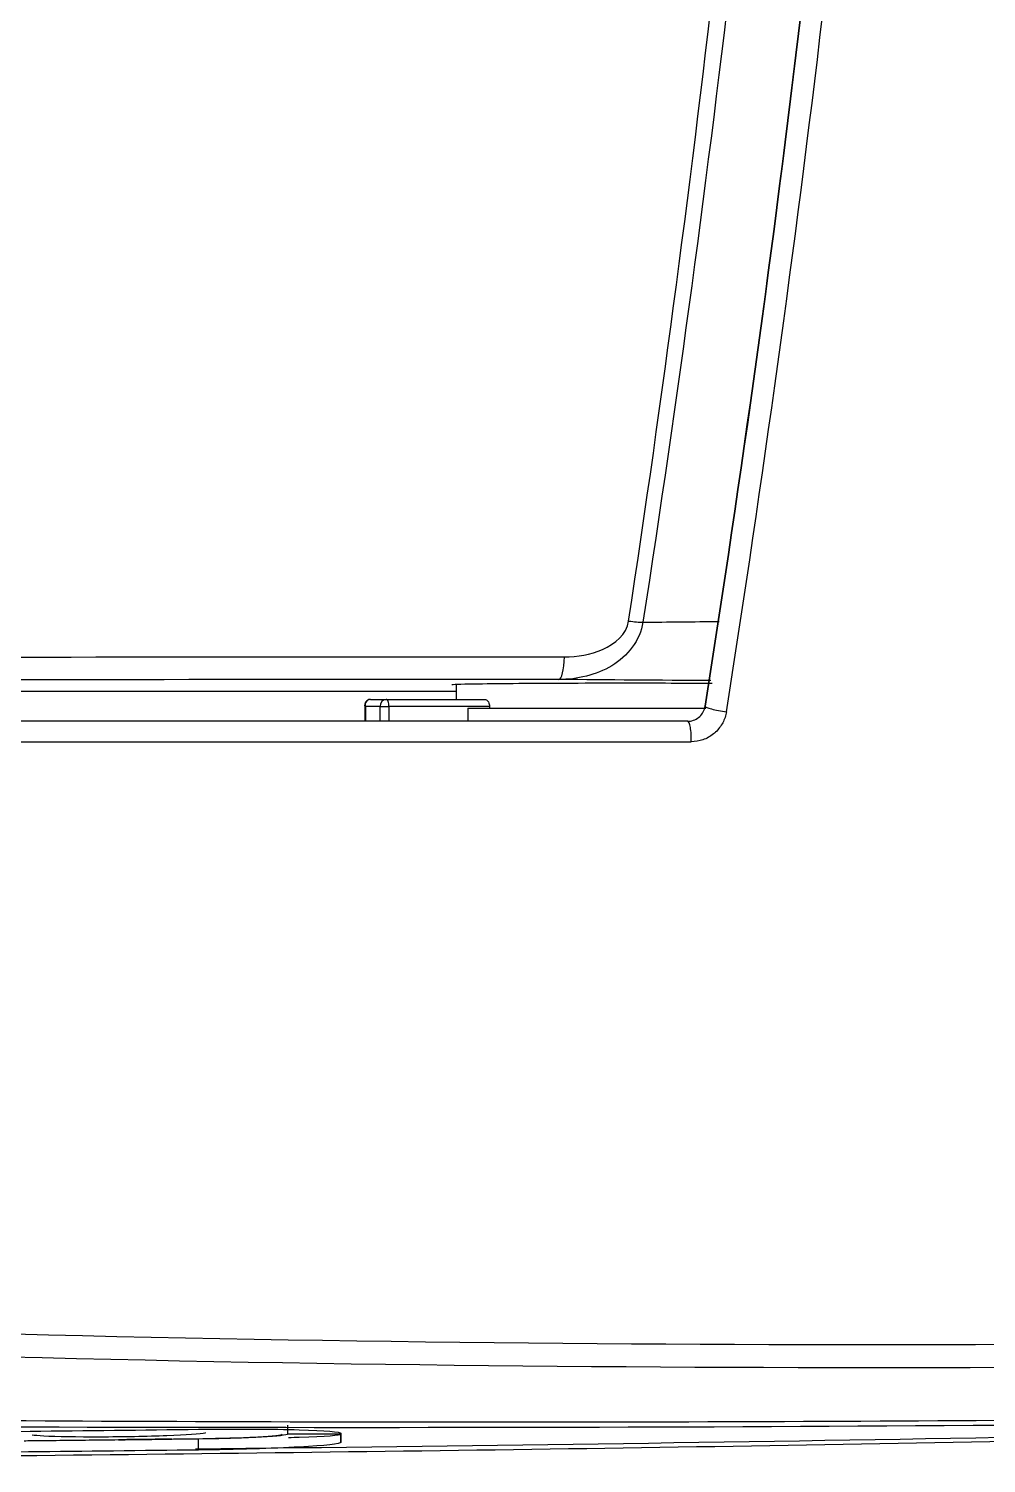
# Model space of a CAD drawing. Extents: x 3004 to 9384, y -52 to 2475.
# Drawn here: x 3554.4 to 3608.2, y 1524.2 to 1604.9 of the extents above; entities that cross this region are included whole.
import ezdxf

# ---------------------------------------------------------------- set-up
doc = ezdxf.new("R2010")
doc.units = 0
doc.header["$LTSCALE"] = 20
doc.header["$MEASUREMENT"] = 0
doc.layers.get('0').update_dxf_attribs({"linetype": 'CONTINUOUS'})
doc.layers.add('1', color=7, linetype='CONTINUOUS')

# ---------------------------------------------------------------- blocks, each defined once
blk = doc.blocks.new('A$C429C0A1F')
at = {"layer": '1', "color": 0}
for p, q in [((1.293, 487.925), (1.3, 487.925)), ((0.717, 483.426), (1.34, 483.426)), ((2.117, 478.426), (1.606, 478.426)), ((1.144, 475.426), (1.606, 475.426)), ((42.591, 474.083), (41.686, 474.083)), ((42.513, 474.05), (41.686, 474.05)), ((42.513, 473.223), (42.513, 474.05)), ((42.913, 473.761), (42.913, 472.88)), ((41.686, 473.223), (42.513, 473.223)), ((42.513, 472.73), (41.686, 472.73)), ((42.513, 473.223), (42.513, 472.73)), ((42.513, 467.073), (42.513, 472.73)), ((42.913, 472.88), (42.913, 467.339)), ((43.766, 468.958), (42.913, 468.958)), ((42.413, 468.288), (41.686, 468.288)), ((42.413, 468.288), (42.413, 454.912)), ((42.513, 467.073), (42.413, 467.073))]:
    blk.add_line(p, q, dxfattribs=at)
for centre, major_axis, ratio, start_param, end_param in [((42.513, 472.88), (-0.4, 0), 0.85822, 3.141593, 4.712389), ((42.513, 472.88), (-0.4, 0), 0.374607, 1.570796, 3.141593), ((45.533, 463.183), (-1.5, -0.001), 0.211079, 0.008928, 1.420364), ((47.542, 459.569), (-0.225, -1.483), 0.119694, 4.942245, 5.579809), ((40.686, 455.948), (1, 0), 0.209286, 4.560828, 6.283185), ((42.374, 453.973), (0.156, 0.988), 0.119842, 0, 1.800106)]:
    blk.add_ellipse(centre, major_axis=major_axis, ratio=ratio, start_param=start_param, end_param=end_param, dxfattribs=at)
for points, knots in [([(2.416, 385.271), (1.967, 403.169), (0.968, 443.027), (0.418, 488.98), (0.1, 520.912), (-0.049, 540.846), (0.063, 564.661), (1.282, 594.547), (4.907, 624.24), (11.984, 648.433), (21.657, 665.927), (28.614, 674.616), (33.632, 679.709), (35.275, 681.231), (36.101, 681.997)], [0, 0, 0, 0, 0.175743, 0.391361, 0.451104, 0.489208, 0.587039, 0.684867, 0.782642, 0.880275, 0.929829, 0.978017, 0.988945, 1, 1, 1, 1]), ([(5.308, 595.806), (3.462, 579.505), (2.826, 562.969), (2.127, 529.675), (2.084, 512.931), (1.972, 479.119), (1.972, 462.016), (2.181, 427.498), (2.389, 410.11), (2.752, 392.564)], [0, 0, 0, 0, 0.25, 0.25, 0.5, 0.5, 0.75, 0.75, 1, 1, 1, 1]), ([(0.717, 483.426), (0.641, 489.793), (0.571, 496.159), (0.402, 512.544), (0.295, 522.562), (0.235, 536.197), (0.227, 539.814), (0.233, 543.431)], [0, 0, 0, 0, 0.31831, 0.31831, 0.819183, 0.819183, 1, 1, 1, 1]), ([(1.403, 543.431), (1.396, 539.683), (1.404, 535.936), (1.463, 522.239), (1.57, 512.289), (1.737, 496.035), (1.807, 489.731), (1.883, 483.426)], [0, 0, 0, 0, 0.187345, 0.187345, 0.684782, 0.684782, 1, 1, 1, 1]), ([(3.427, 374.107), (3.113, 385.889), (2.869, 397.656), (2.514, 420.968), (2.4, 432.541), (2.275, 455.552), (2.263, 466.958), (2.319, 489.614), (2.39, 500.849), (2.48, 512.06)], [0, 0, 0, 0, 0.25, 0.25, 0.5, 0.5, 0.75, 0.75, 1, 1, 1, 1]), ([(41.686, 455.948), (41.686, 456.88), (41.686, 457.811), (41.686, 459.877), (41.686, 461.012), (41.686, 474.288), (41.686, 486.415), (41.686, 498.529)], [0, 0, 0, 0, 0.065536, 0.065536, 0.145408, 0.145408, 1, 1, 1, 1]), ([(40.537, 498.31), (40.537, 497.66), (40.537, 497.01), (40.536, 493.758), (40.536, 491.157), (40.535, 479.69), (40.535, 470.818), (40.535, 460.804), (40.535, 459.669), (40.535, 457.604), (40.535, 456.673), (40.535, 455.742)], [0, 0, 0, 0, 0.045883, 0.045883, 0.229413, 0.229413, 0.854591, 0.854591, 0.934463, 0.934463, 1, 1, 1, 1]), ([(1.24, 493.226), (1.242, 493.093), (1.243, 492.96), (1.25, 492.293), (1.256, 491.76), (1.275, 490.126), (1.287, 489.026), (1.3, 487.925)], [0, 0, 0, 0, 0.075451, 0.075451, 0.377255, 0.377255, 1, 1, 1, 1]), ([(1.572, 492.777), (1.552, 492.646), (1.533, 492.426), (1.48, 491.405), (1.46, 490.246), (1.468, 487.692), (1.494, 486.302), (1.578, 484.113), (1.635, 483.313), (1.692, 483.034), (1.692, 483.03), (1.693, 483.027)], [0, 0, 0, 0, 0.123098, 0.123098, 0.414198, 0.414198, 0.705298, 0.705298, 0.996398, 0.996398, 1, 1, 1, 1]), ([(1.335, 484.925), (1.337, 484.792), (1.338, 484.659), (1.344, 484.158), (1.349, 483.791), (1.353, 483.424)], [0, 0, 0, 0, 0.266421, 0.266421, 1, 1, 1, 1]), ([(1.144, 475.426), (1.058, 475.426), (0.962, 476.293), (0.804, 479.24), (0.743, 481.313), (0.717, 483.426)], [0, 0, 0, 0, 0.5, 0.5, 1, 1, 1, 1]), ([(4.289, 342.682), (3.536, 359.473), (2.95, 376.282), (1.603, 423.256), (1.098, 453.424), (0.767, 483.595)], [0, 0, 0, 0, 0.35792, 0.35792, 1, 1, 1, 1]), ([(1.353, 483.424), (1.368, 482.184), (1.404, 480.968), (1.496, 479.237), (1.552, 478.724), (1.603, 478.724)], [0, 0, 0, 0, 0.5, 0.5, 1, 1, 1, 1]), ([(1.883, 483.426), (1.908, 481.313), (1.899, 479.245), (1.815, 476.296), (1.742, 475.426), (1.656, 475.426)], [0, 0, 0, 0, 0.5, 0.5, 1, 1, 1, 1]), ([(1.606, 478.426), (1.552, 478.426), (1.492, 478.967), (1.401, 480.688), (1.366, 481.768), (1.348, 482.903)], [0, 0, 0, 0, 0.535531, 0.535531, 1, 1, 1, 1]), ([(1.425, 478.368), (1.431, 478.16), (1.437, 477.959), (1.492, 476.271), (1.552, 475.426), (1.606, 475.426)], [0, 0, 0, 0, 0.113868, 0.113868, 1, 1, 1, 1]), ([(42.513, 474.05), (42.514, 474.05), (42.515, 474.051), (42.515, 474.051), (42.515, 474.051), (42.516, 474.052), (42.516, 474.052), (42.517, 474.053), (42.518, 474.053), (42.52, 474.055), (42.522, 474.056), (42.526, 474.059), (42.529, 474.061), (42.537, 474.066), (42.542, 474.069), (42.557, 474.076), (42.567, 474.08), (42.582, 474.082), (42.587, 474.083), (42.592, 474.083)], [0, 0, 0, 0, 0.022641, 0.022641, 0.025144, 0.025144, 0.036927, 0.036927, 0.067699, 0.067699, 0.124311, 0.124311, 0.228839, 0.228839, 0.424273, 0.424273, 0.807434, 0.807434, 1, 1, 1, 1]), ([(42.913, 473.761), (42.913, 473.794), (42.909, 473.826), (42.891, 473.883), (42.878, 473.909), (42.841, 473.962), (42.814, 473.988), (42.741, 474.035), (42.691, 474.051), (42.62, 474.058), (42.6, 474.059), (42.57, 474.058), (42.56, 474.057), (42.544, 474.055), (42.538, 474.054), (42.53, 474.053), (42.527, 474.052), (42.522, 474.051), (42.521, 474.051), (42.519, 474.051), (42.518, 474.051), (42.517, 474.05), (42.517, 474.05), (42.516, 474.05), (42.515, 474.05), (42.513, 474.05)], [0, 0, 0, 0, 0.158957, 0.158957, 0.310122, 0.310122, 0.510276, 0.510276, 0.78598, 0.78598, 0.887916, 0.887916, 0.939716, 0.939716, 0.967342, 0.967342, 0.982263, 0.982263, 0.990351, 0.990351, 0.99324, 0.99324, 0.993926, 0.993926, 1, 1, 1, 1]), ([(42.91, 473.771), (42.911, 473.781), (42.913, 473.832), (42.881, 473.921), (42.807, 474.015), (42.706, 474.068), (42.63, 474.088), (42.592, 474.082), (42.589, 474.081)], [0, 0, 0, 0, 0.059699, 0.29191, 0.534964, 0.756036, 0.980611, 1, 1, 1, 1]), ([(43.751, 469.198), (43.764, 469.194), (43.779, 468.751), (43.81, 466.788), (43.825, 464.946), (43.834, 462.88)], [0, 0, 0, 0, 0.422728, 0.422728, 1, 1, 1, 1]), ([(42.913, 467.339), (42.913, 467.309), (42.905, 467.279), (42.873, 467.222), (42.849, 467.194), (42.789, 467.146), (42.752, 467.125), (42.672, 467.094), (42.628, 467.083), (42.56, 467.075), (42.537, 467.073), (42.513, 467.073)], [0, 0, 0, 0, 0.226678, 0.226678, 0.453491, 0.453491, 0.677622, 0.677622, 0.892018, 0.892018, 1, 1, 1, 1]), ([(47.256, 458.455), (46.224, 458.611), (45.347, 459.32), (44.275, 461.094), (44.036, 462.135), (44.033, 463.18)], [0, 0, 0, 0, 0.5, 0.5, 1, 1, 1, 1]), ([(43.834, 462.88), (43.842, 460.814), (43.843, 458.613), (43.834, 455.952), (43.829, 455.168), (43.823, 454.564)], [0, 0, 0, 0, 0.65784, 0.65784, 1, 1, 1, 1]), ([(45.309, 462.87), (45.309, 462.133), (45.421, 461.404), (46.023, 460.033), (46.566, 459.371), (47.318, 459.257)], [0, 0, 0, 0, 0.5, 0.5, 1, 1, 1, 1]), ([(47.318, 459.257), (72.499, 455.441), (97.811, 452.571), (148.741, 448.728), (174.342, 447.762), (200.006, 447.762)], [0, 0, 0, 0, 0.5, 0.5, 1, 1, 1, 1]), ([(200.006, 446.715), (174.333, 446.716), (148.722, 447.703), (97.769, 451.629), (72.445, 454.561), (47.256, 458.455)], [0, 0, 0, 0, 0.5, 0.5, 1, 1, 1, 1]), ([(42.224, 453.766), (42.169, 453.775), (42.114, 453.786), (41.851, 453.85), (41.646, 453.937), (41.276, 454.172), (41.107, 454.324), (40.83, 454.672), (40.719, 454.875), (40.572, 455.296), (40.535, 455.521), (40.535, 455.742)], [0, 0, 0, 0, 0.058388, 0.058388, 0.287997, 0.287997, 0.52184, 0.52184, 0.761124, 0.761124, 1, 1, 1, 1]), ([(41.686, 455.948), (41.686, 455.84), (41.704, 455.727), (41.777, 455.516), (41.832, 455.415), (41.972, 455.24), (42.056, 455.163), (42.242, 455.046), (42.344, 455.002), (42.475, 454.97), (42.503, 454.965), (42.53, 454.961)], [0, 0, 0, 0, 0.245751, 0.245751, 0.485067, 0.485067, 0.715055, 0.715055, 0.941747, 0.941747, 1, 1, 1, 1]), ([(42.53, 454.961), (68.487, 450.87), (94.582, 447.753), (147.112, 443.591), (173.541, 442.537), (200.006, 442.537)], [0, 0, 0, 0, 0.5, 0.5, 1, 1, 1, 1]), ([(200.006, 442.537), (173.509, 442.537), (147.138, 443.589), (94.577, 447.754), (68.496, 450.868), (42.53, 454.961)], [0, 0, 0, 0, 0.5, 0.5, 1, 1, 1, 1]), ([(42.224, 453.766), (68.24, 449.668), (94.372, 446.551), (147.036, 442.386), (173.458, 441.335), (200.006, 441.335)], [0, 0, 0, 0, 0.5, 0.5, 1, 1, 1, 1])]:
    blk.add_open_spline(points, degree=3, knots=knots, dxfattribs=at)
for points, degree in [([(44.033, 463.18), (44.028, 477.976), (44.021, 492.752), (44.013, 507.508)], 3), ([(43.39, 506.723), (43.383, 494.232), (43.376, 481.66), (43.37, 468.988)], 3), ([(45.292, 507.18), (45.298, 492.431), (45.304, 477.66), (45.309, 462.87)], 3), ([(6.062, 497.989), (4.909, 456.912), (5.289, 415.57), (6.356, 374.107)], 3), ([(7.636, 373.884), (6.561, 415.32), (6.176, 456.6), (7.329, 497.634)], 3), ([(1.329, 484.925), (1.293, 487.925)], 1), ([(1.293, 487.925), (1.294, 487.925)], 1), ([(1.3, 487.925), (1.298, 487.925), (1.296, 487.925), (1.294, 487.925)], 3), ([(1.294, 487.925), (1.306, 486.925), (1.318, 485.925), (1.331, 484.925)], 3), ([(1.331, 484.925), (1.329, 484.925)], 1), ([(1.335, 484.925), (1.334, 484.925), (1.332, 484.925), (1.331, 484.925)], 3), ([(1.606, 475.426), (1.606, 478.426)], 1), ([(1.656, 475.426), (1.485, 475.426), (1.315, 475.426), (1.144, 475.426)], 3), ([(43.97, 454.633), (43.99, 457.573), (44.011, 460.407), (44.033, 463.18)], 3), ([(47.256, 458.455), (47.269, 457.055), (47.284, 455.626), (47.299, 454.17)], 3)]:
    blk.add_open_spline(points, degree=degree, dxfattribs=at)

msp = doc.modelspace()

# ---------------------------------------------------------------- block references
at = {"rotation": 90}
msp.add_blockref('A$C429C0A1F', (4047.386, 1524.251), dxfattribs=at)

doc.saveas('drawing.dxf')
